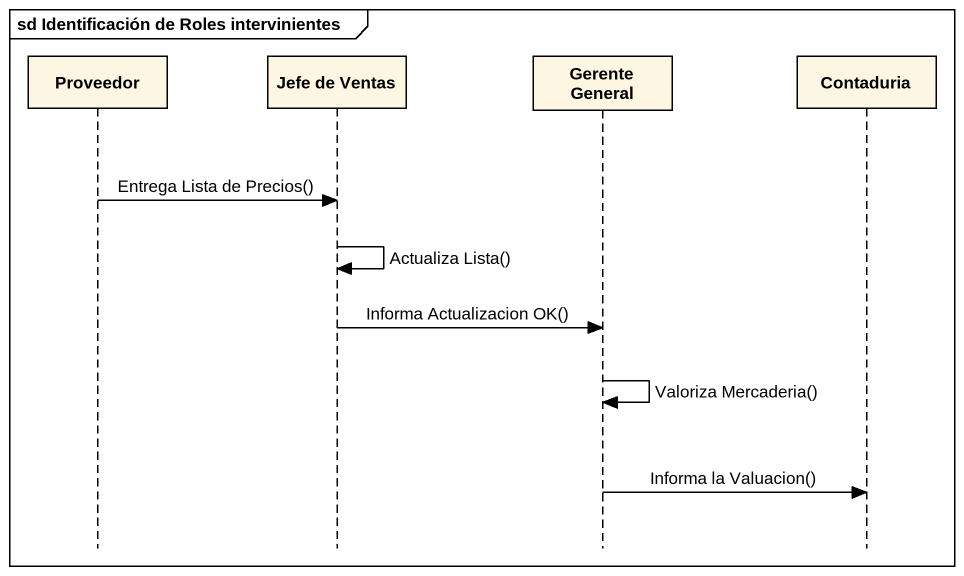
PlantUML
@startuml
mainframe sd Identificación de Roles intervinientes
hide footbox
participant Proveedor
participant "Jefe de Ventas" as Jefe_de_Ventas
participant "Gerente General" as Gerente_General
participant Contaduria

Proveedor -> Jefe_de_Ventas : Entrega Lista de Precios()
Jefe_de_Ventas -> Jefe_de_Ventas : Actualiza Lista()
Jefe_de_Ventas -> Gerente_General : Informa Actualizacion OK()
Gerente_General -> Gerente_General : Valoriza Mercaderia()
Gerente_General -> Contaduria : Informa la Valuacion()
@enduml
